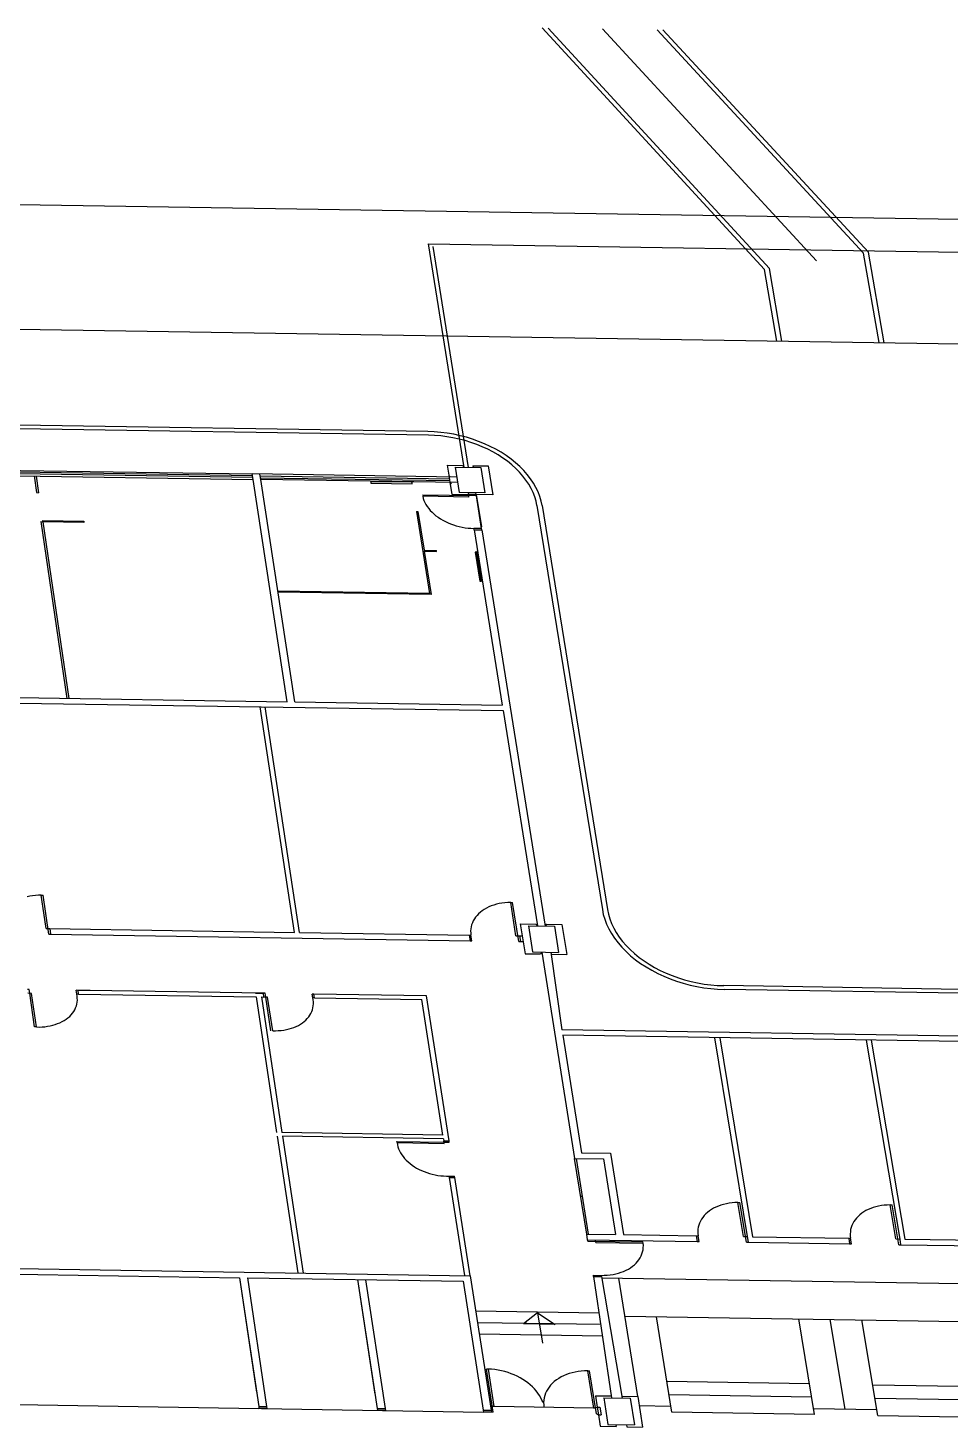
# Model space of a CAD drawing. Extents: x -68 to 264, y 51 to 115.
# Drawn here: x 123.13 to 142.9, y 84.36 to 114.36 of the extents above; entities that cross this region are included whole.
import ezdxf

# ---------------------------------------------------------------- set-up
doc = ezdxf.new("R2010")
doc.units = 0
doc.layers.get('0').update_dxf_attribs({"linetype": 'CONTINUOUS'})

msp = doc.modelspace()

# ---------------------------------------------------------------- linework, layer by layer
for p, q in [((138.924, 109.18), (134.157, 114.356)), ((139.031, 109.198), (134.28, 114.354)), ((140.039, 109.364), (135.449, 114.336)), ((141.046, 109.53), (136.618, 114.318)), ((141.152, 109.547), (136.741, 114.317)), ((82.286, 111.201), (155.725, 110.065)), ((131.716, 109.728), (155.863, 109.354)), ((132.482, 104.936), (131.716, 109.728)), ((131.807, 109.673), (132.565, 104.935)), ((141.379, 107.611), (141.046, 109.53)), ((141.489, 107.609), (141.152, 109.547)), ((139.295, 107.643), (139.031, 109.198)), ((139.186, 107.645), (138.924, 109.18)), ((82.523, 108.524), (156.248, 107.38)), ((131.702, 105.702), (105.276, 106.113)), ((131.714, 105.624), (105.285, 106.036)), ((131.84, 105.697), (131.702, 105.702)), ((131.846, 105.619), (131.714, 105.624)), ((131.979, 105.685), (131.84, 105.697)), ((131.978, 105.609), (131.846, 105.619)), ((132.11, 105.592), (131.978, 105.609)), ((132.118, 105.668), (131.979, 105.685)), ((132.241, 105.57), (132.11, 105.592)), ((132.257, 105.645), (132.118, 105.668)), ((132.394, 105.615), (132.257, 105.645)), ((132.529, 105.58), (132.394, 105.615)), ((132.371, 105.542), (132.241, 105.57)), ((132.5, 105.509), (132.371, 105.542)), ((132.626, 105.471), (132.5, 105.509)), ((132.662, 105.54), (132.529, 105.58)), ((132.75, 105.427), (132.626, 105.471)), ((132.792, 105.494), (132.662, 105.54)), ((132.871, 105.378), (132.75, 105.427)), ((132.919, 105.442), (132.792, 105.494)), ((132.987, 105.324), (132.871, 105.378)), ((133.042, 105.386), (132.919, 105.442)), ((133.1, 105.266), (132.987, 105.324)), ((133.161, 105.325), (133.042, 105.386)), ((133.275, 105.259), (133.161, 105.325)), ((133.209, 105.203), (133.1, 105.266)), ((133.312, 105.136), (133.209, 105.203)), ((133.384, 105.188), (133.275, 105.259)), ((133.41, 105.066), (133.312, 105.136)), ((133.487, 105.114), (133.384, 105.188)), ((133.502, 104.991), (133.41, 105.066)), ((133.584, 105.035), (133.487, 105.114)), ((133.589, 104.913), (133.502, 104.991)), ((133.675, 104.954), (133.584, 105.035)), ((127.942, 104.755), (119.285, 104.89)), ((127.948, 104.716), (119.291, 104.852)), ((120.347, 104.912), (127.936, 104.794)), ((120.364, 104.796), (127.954, 104.678)), ((123.259, 104.751), (123.311, 104.394)), ((123.303, 104.75), (123.355, 104.393)), ((132.324, 104.726), (127.936, 104.794)), ((127.954, 104.678), (127.936, 104.794)), ((128.119, 104.675), (128.102, 104.792)), ((128.108, 104.753), (132.165, 104.689)), ((128.113, 104.714), (132.171, 104.651)), ((132.118, 104.98), (132.159, 104.728)), ((132.118, 104.98), (132.449, 104.975)), ((132.183, 104.747), (132.159, 104.728)), ((132.159, 104.728), (132.177, 104.612)), ((132.29, 104.939), (132.84, 104.93)), ((132.29, 104.939), (132.376, 104.396)), ((132.449, 104.975), (132.482, 104.936)), ((132.669, 104.972), (132.675, 104.933)), ((132.669, 104.972), (132.999, 104.967)), ((132.84, 104.93), (132.927, 104.387)), ((132.999, 104.967), (133.099, 104.346)), ((133.668, 104.833), (133.589, 104.913)), ((133.741, 104.749), (133.668, 104.833)), ((133.759, 104.869), (133.675, 104.954)), ((133.807, 104.663), (133.741, 104.749)), ((133.836, 104.781), (133.759, 104.869)), ((133.905, 104.69), (133.836, 104.781)), ((133.967, 104.598), (133.905, 104.69)), ((123.311, 104.394), (123.355, 104.393)), ((128.685, 99.91), (127.954, 104.678)), ((128.851, 99.907), (128.119, 104.675)), ((132.342, 104.609), (128.119, 104.675)), ((131.357, 104.625), (130.478, 104.623)), ((130.478, 104.623), (130.482, 104.6)), ((130.482, 104.6), (131.363, 104.586)), ((131.357, 104.625), (131.39, 104.624)), ((131.363, 104.586), (131.357, 104.625)), ((132.177, 104.612), (132.217, 104.359)), ((132.177, 104.612), (132.208, 104.592)), ((132.927, 104.387), (132.376, 104.396)), ((132.569, 104.393), (132.575, 104.354)), ((132.734, 104.39), (132.569, 104.393)), ((132.741, 104.351), (132.734, 104.39)), ((133.866, 104.576), (133.807, 104.663)), ((133.917, 104.486), (133.866, 104.576)), ((133.96, 104.395), (133.917, 104.486)), ((133.996, 104.303), (133.96, 104.395)), ((134.021, 104.504), (133.967, 104.598)), ((134.066, 104.408), (134.021, 104.504)), ((134.104, 104.311), (134.066, 104.408)), ((132.745, 104.324), (131.589, 104.342)), ((131.593, 104.315), (131.605, 104.27)), ((132.584, 104.299), (131.593, 104.315)), ((131.605, 104.27), (131.62, 104.226)), ((131.62, 104.226), (131.64, 104.182)), ((131.64, 104.182), (131.663, 104.139)), ((131.663, 104.139), (131.69, 104.096)), ((131.69, 104.096), (131.721, 104.054)), ((132.217, 104.359), (132.575, 104.354)), ((132.584, 104.299), (132.575, 104.354)), ((132.575, 104.354), (132.741, 104.351)), ((132.745, 104.324), (132.741, 104.351)), ((132.741, 104.351), (132.851, 103.663)), ((133.099, 104.346), (132.741, 104.351)), ((132.857, 103.624), (132.745, 104.324)), ((134.023, 104.211), (133.996, 104.303)), ((134.042, 104.118), (134.023, 104.211)), ((134.042, 104.118), (135.445, 95.458)), ((134.132, 104.214), (134.104, 104.311)), ((134.152, 104.116), (134.132, 104.214)), ((134.152, 104.116), (135.556, 95.457)), ((123.446, 103.771), (123.443, 103.794)), ((123.443, 103.794), (124.325, 103.781)), ((131.458, 103.987), (131.735, 102.233)), ((131.458, 103.987), (131.491, 103.987)), ((131.491, 103.987), (131.621, 103.161)), ((131.721, 104.054), (131.755, 104.014)), ((131.755, 104.014), (131.792, 103.974)), ((131.792, 103.974), (131.833, 103.937)), ((131.833, 103.937), (131.877, 103.9)), ((131.877, 103.9), (131.923, 103.866)), ((131.923, 103.866), (131.973, 103.833)), ((131.973, 103.833), (132.024, 103.802)), ((132.024, 103.802), (132.078, 103.774)), ((123.402, 103.772), (123.957, 99.984)), ((123.402, 103.772), (123.446, 103.771)), ((123.446, 103.771), (124.002, 99.984)), ((124.328, 103.757), (123.446, 103.771)), ((124.325, 103.781), (124.328, 103.757)), ((132.078, 103.774), (132.135, 103.747)), ((132.135, 103.747), (132.192, 103.724)), ((132.192, 103.724), (132.252, 103.702)), ((132.252, 103.702), (132.313, 103.683)), ((132.313, 103.683), (132.375, 103.667)), ((132.375, 103.667), (132.437, 103.653)), ((132.437, 103.653), (132.501, 103.642)), ((132.501, 103.642), (132.564, 103.634)), ((132.564, 103.634), (132.628, 103.629)), ((132.628, 103.629), (132.692, 103.627)), ((132.696, 103.599), (132.692, 103.627)), ((132.857, 103.624), (132.692, 103.627)), ((132.696, 103.599), (133.298, 99.838)), ((132.696, 103.599), (132.862, 103.597)), ((132.862, 103.597), (132.857, 103.624)), ((132.862, 103.597), (134.222, 95.1)), ((131.621, 103.161), (131.886, 103.157)), ((131.625, 103.138), (131.89, 103.134)), ((131.625, 103.138), (131.772, 102.209)), ((131.89, 103.134), (131.886, 103.157)), ((132.751, 103.12), (132.718, 103.121)), ((132.718, 103.121), (132.817, 102.497)), ((132.751, 103.12), (132.769, 103.144)), ((132.85, 102.496), (132.751, 103.12)), ((131.735, 102.233), (128.487, 102.284)), ((132.817, 102.497), (132.85, 102.496)), ((131.772, 102.209), (128.49, 102.26)), ((119.535, 100.054), (128.685, 99.91)), ((119.552, 99.936), (133.316, 99.72)), ((128.851, 99.907), (133.298, 99.838)), ((128.842, 94.966), (128.104, 99.801)), ((128.953, 94.964), (128.215, 99.8)), ((133.316, 99.72), (134.055, 95.103)), ((123.165, 95.741), (123.107, 95.727)), ((123.225, 95.752), (123.165, 95.741)), ((123.287, 95.76), (123.225, 95.752)), ((123.349, 95.765), (123.287, 95.76)), ((123.413, 95.767), (123.349, 95.765)), ((123.413, 95.767), (123.452, 95.767)), ((123.517, 95.05), (123.413, 95.767)), ((123.573, 94.93), (123.452, 95.767)), ((132.829, 95.4), (132.791, 95.366)), ((132.87, 95.431), (132.829, 95.4)), ((132.914, 95.46), (132.87, 95.431)), ((132.96, 95.487), (132.914, 95.46)), ((133.01, 95.511), (132.96, 95.487)), ((133.062, 95.533), (133.01, 95.511)), ((133.116, 95.552), (133.062, 95.533)), ((133.173, 95.568), (133.116, 95.552)), ((133.231, 95.582), (133.173, 95.568)), ((133.291, 95.593), (133.231, 95.582)), ((133.353, 95.601), (133.291, 95.593)), ((133.415, 95.606), (133.353, 95.601)), ((133.479, 95.608), (133.415, 95.606)), ((133.593, 94.891), (133.479, 95.608)), ((133.479, 95.608), (133.518, 95.608)), ((133.651, 94.771), (133.518, 95.608)), ((135.445, 95.458), (135.466, 95.353)), ((135.556, 95.457), (135.577, 95.357)), ((132.631, 95.087), (132.624, 95.043)), ((132.642, 95.131), (132.631, 95.087)), ((132.657, 95.173), (132.642, 95.131)), ((132.676, 95.215), (132.657, 95.173)), ((132.7, 95.255), (132.676, 95.215)), ((132.726, 95.294), (132.7, 95.255)), ((132.757, 95.331), (132.726, 95.294)), ((132.791, 95.366), (132.757, 95.331)), ((133.685, 95.148), (133.787, 94.509)), ((133.685, 95.148), (134.02, 95.143)), ((133.859, 95.106), (133.948, 94.547)), ((133.859, 95.106), (134.417, 95.097)), ((134.02, 95.143), (134.055, 95.103)), ((134.244, 95.139), (134.222, 95.1)), ((134.244, 95.139), (134.578, 95.134)), ((134.417, 95.097), (134.507, 94.538)), ((134.578, 95.134), (134.681, 94.495)), ((135.466, 95.353), (135.497, 95.248)), ((135.497, 95.248), (135.537, 95.144)), ((135.537, 95.144), (135.586, 95.041)), ((135.577, 95.357), (135.606, 95.257)), ((135.606, 95.257), (135.644, 95.157)), ((135.644, 95.157), (135.691, 95.059)), ((123.517, 95.05), (123.595, 95.049)), ((123.573, 94.93), (123.612, 94.929)), ((123.595, 95.049), (123.612, 94.929)), ((123.595, 95.049), (128.842, 94.966)), ((123.612, 94.929), (132.607, 94.787)), ((128.953, 94.964), (132.588, 94.907)), ((132.588, 94.907), (132.627, 94.906)), ((132.588, 94.907), (132.607, 94.787)), ((132.607, 94.787), (132.646, 94.787)), ((132.624, 95.043), (132.621, 94.998)), ((132.621, 94.998), (132.622, 94.952)), ((132.622, 94.952), (132.627, 94.906)), ((132.646, 94.787), (132.627, 94.906)), ((133.593, 94.891), (133.671, 94.89)), ((133.671, 94.89), (133.69, 94.77)), ((133.671, 94.89), (133.727, 94.889)), ((135.586, 95.041), (135.643, 94.939)), ((135.643, 94.939), (135.709, 94.839)), ((135.691, 95.059), (135.745, 94.962)), ((135.709, 94.839), (135.783, 94.742)), ((135.745, 94.962), (135.808, 94.867)), ((135.808, 94.867), (135.879, 94.774)), ((133.651, 94.771), (133.69, 94.77)), ((133.69, 94.77), (133.746, 94.769)), ((133.787, 94.509), (134.122, 94.504)), ((133.948, 94.547), (134.507, 94.538)), ((134.144, 94.544), (134.122, 94.504)), ((134.144, 94.544), (134.851, 90.121)), ((134.339, 94.541), (134.346, 94.501)), ((134.339, 94.541), (134.578, 92.879)), ((134.346, 94.501), (134.681, 94.495)), ((135.783, 94.742), (135.866, 94.647)), ((135.866, 94.647), (135.955, 94.555)), ((135.879, 94.774), (135.957, 94.684)), ((135.955, 94.555), (136.052, 94.466)), ((135.957, 94.684), (136.043, 94.596)), ((136.043, 94.596), (136.135, 94.512)), ((136.135, 94.512), (136.234, 94.431)), ((136.052, 94.466), (136.156, 94.381)), ((136.156, 94.381), (136.267, 94.301)), ((136.234, 94.431), (136.339, 94.354)), ((136.267, 94.301), (136.383, 94.224)), ((136.339, 94.354), (136.45, 94.282)), ((136.383, 94.224), (136.505, 94.153)), ((136.45, 94.282), (136.566, 94.213)), ((136.566, 94.213), (136.687, 94.15)), ((136.505, 94.153), (136.632, 94.086)), ((136.632, 94.086), (136.764, 94.025)), ((136.687, 94.15), (136.813, 94.092)), ((136.764, 94.025), (136.9, 93.969)), ((136.813, 94.092), (136.942, 94.039)), ((136.9, 93.969), (137.039, 93.919)), ((136.942, 94.039), (137.075, 93.991)), ((137.039, 93.919), (137.181, 93.875)), ((137.075, 93.991), (137.21, 93.949)), ((137.21, 93.949), (137.348, 93.913)), ((137.348, 93.913), (137.488, 93.883)), ((123.154, 93.74), (123.115, 93.741)), ((123.205, 93.659), (123.127, 93.661)), ((123.166, 93.66), (123.154, 93.74)), ((123.27, 92.939), (123.166, 93.66)), ((123.309, 92.938), (123.205, 93.659)), ((124.172, 93.644), (124.161, 93.724)), ((124.2, 93.723), (124.161, 93.724)), ((124.211, 93.643), (124.172, 93.644)), ((124.181, 93.601), (124.172, 93.644)), ((124.185, 93.557), (124.181, 93.601)), ((124.457, 93.719), (124.2, 93.723)), ((124.211, 93.643), (124.2, 93.723)), ((124.211, 93.643), (128.02, 93.583)), ((128.176, 93.66), (124.457, 93.719)), ((128.008, 93.663), (128.176, 93.66)), ((128.188, 93.58), (128.176, 93.66)), ((128.215, 93.66), (128.176, 93.66)), ((128.227, 93.58), (128.215, 93.66)), ((129.261, 93.643), (129.222, 93.644)), ((129.234, 93.564), (129.222, 93.644)), ((131.672, 93.605), (129.261, 93.643)), ((129.273, 93.563), (129.261, 93.643)), ((132.157, 90.497), (131.672, 93.605)), ((137.181, 93.875), (137.326, 93.837)), ((137.326, 93.837), (137.473, 93.806)), ((137.473, 93.806), (137.62, 93.78)), ((137.488, 93.883), (137.628, 93.859)), ((137.62, 93.78), (137.769, 93.761)), ((137.628, 93.859), (137.77, 93.841)), ((137.769, 93.761), (137.917, 93.749)), ((137.77, 93.841), (137.911, 93.829)), ((137.911, 93.829), (138.052, 93.824)), ((137.917, 93.749), (138.065, 93.744)), ((150.555, 93.626), (138.052, 93.824)), ((150.57, 93.545), (138.065, 93.744)), ((124.109, 93.271), (124.131, 93.309)), ((124.131, 93.309), (124.149, 93.348)), ((124.149, 93.348), (124.164, 93.389)), ((124.164, 93.389), (124.175, 93.43)), ((124.175, 93.43), (124.182, 93.472)), ((124.182, 93.472), (124.186, 93.514)), ((124.186, 93.514), (124.185, 93.557)), ((128.02, 93.583), (128.459, 90.676)), ((128.132, 93.581), (128.571, 90.675)), ((128.132, 93.581), (128.188, 93.58)), ((128.266, 93.579), (128.188, 93.58)), ((128.336, 92.858), (128.227, 93.58)), ((128.266, 93.579), (128.227, 93.58)), ((128.375, 92.858), (128.266, 93.579)), ((129.213, 93.268), (129.228, 93.308)), ((129.228, 93.308), (129.238, 93.35)), ((129.243, 93.52), (129.234, 93.564)), ((129.273, 93.563), (129.234, 93.564)), ((129.238, 93.35), (129.245, 93.392)), ((129.247, 93.477), (129.243, 93.52)), ((129.245, 93.392), (129.248, 93.434)), ((129.248, 93.434), (129.247, 93.477)), ((129.273, 93.563), (131.572, 93.527)), ((132.026, 90.62), (131.572, 93.527)), ((123.658, 92.975), (123.712, 92.99)), ((123.712, 92.99), (123.763, 93.009)), ((123.763, 93.009), (123.813, 93.029)), ((123.813, 93.029), (123.86, 93.052)), ((123.86, 93.052), (123.905, 93.077)), ((123.905, 93.077), (123.946, 93.105)), ((123.946, 93.105), (123.985, 93.134)), ((123.985, 93.134), (124.021, 93.166)), ((124.021, 93.166), (124.054, 93.199)), ((124.054, 93.199), (124.083, 93.234)), ((124.083, 93.234), (124.109, 93.271)), ((128.926, 92.972), (128.97, 92.997)), ((128.97, 92.997), (129.012, 93.025)), ((129.012, 93.025), (129.05, 93.054)), ((129.05, 93.054), (129.086, 93.086)), ((129.086, 93.086), (129.118, 93.119)), ((129.118, 93.119), (129.147, 93.154)), ((129.147, 93.154), (129.173, 93.191)), ((129.173, 93.191), (129.195, 93.229)), ((129.195, 93.229), (129.213, 93.268)), ((123.309, 92.938), (123.27, 92.939)), ((123.309, 92.938), (123.369, 92.937)), ((123.369, 92.937), (123.429, 92.939)), ((123.429, 92.939), (123.488, 92.944)), ((123.488, 92.944), (123.546, 92.952)), ((123.546, 92.952), (123.603, 92.962)), ((123.603, 92.962), (123.658, 92.975)), ((128.375, 92.858), (128.436, 92.857)), ((128.436, 92.857), (128.496, 92.859)), ((128.496, 92.859), (128.555, 92.864)), ((128.555, 92.864), (128.613, 92.871)), ((128.613, 92.871), (128.669, 92.882)), ((128.669, 92.882), (128.725, 92.895)), ((128.725, 92.895), (128.778, 92.91)), ((128.778, 92.91), (128.83, 92.928)), ((128.83, 92.928), (128.879, 92.949)), ((128.879, 92.949), (128.926, 92.972)), ((153.205, 92.584), (134.578, 92.879)), ((134.597, 92.759), (135, 90.24)), ((152.723, 92.471), (134.597, 92.759)), ((137.851, 92.707), (138.553, 88.444)), ((137.963, 92.705), (138.666, 88.442)), ((141.1, 92.655), (141.822, 88.392)), ((141.212, 92.654), (141.935, 88.39)), ((128.471, 90.596), (128.914, 87.664)), ((132.026, 90.62), (128.571, 90.675)), ((132.038, 90.539), (128.583, 90.594)), ((128.583, 90.594), (129.027, 87.662)), ((131.043, 90.458), (131.038, 90.486)), ((131.038, 90.486), (132.049, 90.47)), ((131.043, 90.458), (132.053, 90.442)), ((131.043, 90.458), (131.05, 90.414)), ((131.05, 90.414), (131.061, 90.371)), ((131.061, 90.371), (131.076, 90.327)), ((131.076, 90.327), (131.094, 90.284)), ((132.038, 90.539), (132.045, 90.498)), ((132.053, 90.442), (132.045, 90.498)), ((132.045, 90.498), (132.157, 90.497)), ((132.049, 90.47), (132.161, 90.468)), ((132.161, 90.468), (132.157, 90.497)), ((131.094, 90.284), (131.116, 90.242)), ((131.116, 90.242), (131.142, 90.2)), ((131.142, 90.2), (131.171, 90.159)), ((131.171, 90.159), (131.204, 90.12)), ((131.204, 90.12), (131.24, 90.081)), ((131.24, 90.081), (131.279, 90.044)), ((131.279, 90.044), (131.321, 90.009)), ((131.321, 90.009), (131.365, 89.975)), ((134.851, 90.121), (135.469, 90.111)), ((135.11, 88.499), (134.851, 90.121)), ((135.15, 88.498), (134.89, 90.12)), ((135, 90.24), (135.619, 90.23)), ((135.469, 90.111), (135.73, 88.489)), ((135.619, 90.23), (135.899, 88.486)), ((131.365, 89.975), (131.413, 89.943)), ((131.413, 89.943), (131.462, 89.913)), ((131.462, 89.913), (131.514, 89.885)), ((131.514, 89.885), (131.568, 89.859)), ((131.568, 89.859), (131.623, 89.836)), ((131.623, 89.836), (131.68, 89.815)), ((131.68, 89.815), (131.739, 89.796)), ((131.739, 89.796), (131.798, 89.78)), ((131.798, 89.78), (131.858, 89.767)), ((131.858, 89.767), (131.919, 89.757)), ((131.919, 89.757), (131.98, 89.749)), ((131.98, 89.749), (132.041, 89.744)), ((132.041, 89.744), (132.102, 89.741)), ((132.102, 89.741), (132.163, 89.742)), ((132.163, 89.742), (132.275, 89.74)), ((132.167, 89.713), (132.163, 89.742)), ((132.496, 87.607), (132.167, 89.713)), ((132.167, 89.713), (132.28, 89.712)), ((132.28, 89.712), (132.275, 89.74)), ((132.609, 87.605), (132.28, 89.712)), ((134.981, 89.311), (135.02, 89.31)), ((137.935, 89.099), (137.882, 89.076)), ((137.989, 89.118), (137.935, 89.099)), ((138.046, 89.135), (137.989, 89.118)), ((138.105, 89.149), (138.046, 89.135)), ((138.165, 89.16), (138.105, 89.149)), ((138.227, 89.168), (138.165, 89.16)), ((138.29, 89.173), (138.227, 89.168)), ((138.354, 89.176), (138.29, 89.173)), ((138.475, 88.445), (138.354, 89.176)), ((138.354, 89.176), (138.394, 89.175)), ((138.534, 88.323), (138.394, 89.175)), ((141.371, 89.097), (141.312, 89.083)), ((141.431, 89.108), (141.371, 89.097)), ((141.493, 89.116), (141.431, 89.108)), ((141.556, 89.121), (141.493, 89.116)), ((141.62, 89.124), (141.556, 89.121)), ((141.743, 88.393), (141.62, 89.124)), ((141.62, 89.124), (141.659, 89.123)), ((141.803, 88.27), (141.659, 89.123)), ((137.571, 88.816), (137.548, 88.775)), ((137.598, 88.856), (137.571, 88.816)), ((137.628, 88.893), (137.598, 88.856)), ((137.662, 88.929), (137.628, 88.893)), ((137.7, 88.963), (137.662, 88.929)), ((137.741, 88.995), (137.7, 88.963)), ((137.785, 89.024), (137.741, 88.995)), ((137.832, 89.052), (137.785, 89.024)), ((137.882, 89.076), (137.832, 89.052)), ((140.864, 88.803), (140.838, 88.764)), ((140.895, 88.841), (140.864, 88.803)), ((140.929, 88.877), (140.895, 88.841)), ((140.966, 88.911), (140.929, 88.877)), ((141.007, 88.943), (140.966, 88.911)), ((141.051, 88.972), (141.007, 88.943)), ((141.098, 89), (141.051, 88.972)), ((141.148, 89.024), (141.098, 89)), ((141.2, 89.047), (141.148, 89.024)), ((141.255, 89.066), (141.2, 89.047)), ((141.312, 89.083), (141.255, 89.066)), ((135.11, 88.499), (135.73, 88.489)), ((135.13, 88.377), (135.11, 88.499)), ((135.899, 88.486), (137.46, 88.461)), ((137.496, 88.6), (137.493, 88.554)), ((137.493, 88.554), (137.494, 88.507)), ((137.494, 88.507), (137.5, 88.461)), ((137.502, 88.645), (137.496, 88.6)), ((137.513, 88.689), (137.502, 88.645)), ((137.529, 88.733), (137.513, 88.689)), ((137.548, 88.775), (137.529, 88.733)), ((140.764, 88.548), (140.761, 88.502)), ((140.761, 88.502), (140.763, 88.455)), ((140.77, 88.593), (140.764, 88.548)), ((140.781, 88.637), (140.77, 88.593)), ((140.796, 88.681), (140.781, 88.637)), ((140.815, 88.723), (140.796, 88.681)), ((140.838, 88.764), (140.815, 88.723)), ((135.13, 88.377), (137.48, 88.339)), ((135.134, 88.348), (135.13, 88.377)), ((135.134, 88.348), (136.317, 88.33)), ((135.308, 88.317), (135.299, 88.374)), ((135.308, 88.317), (136.322, 88.301)), ((136.322, 88.301), (136.317, 88.33)), ((136.318, 88.163), (136.324, 88.208)), ((136.325, 88.255), (136.322, 88.301)), ((136.324, 88.208), (136.325, 88.255)), ((137.46, 88.461), (137.48, 88.339)), ((137.46, 88.461), (137.5, 88.461)), ((137.48, 88.339), (137.52, 88.339)), ((137.52, 88.339), (137.5, 88.461)), ((138.475, 88.445), (138.553, 88.444)), ((138.534, 88.323), (138.574, 88.322)), ((138.553, 88.444), (138.574, 88.322)), ((138.574, 88.322), (140.749, 88.287)), ((138.666, 88.442), (140.729, 88.409)), ((140.729, 88.409), (140.749, 88.287)), ((140.729, 88.409), (140.768, 88.409)), ((140.749, 88.287), (140.789, 88.287)), ((140.763, 88.455), (140.768, 88.409)), ((140.789, 88.287), (140.768, 88.409)), ((141.743, 88.393), (141.822, 88.392)), ((141.803, 88.27), (141.843, 88.27)), ((141.822, 88.392), (141.843, 88.27)), ((141.843, 88.27), (145.733, 88.208)), ((141.935, 88.39), (145.712, 88.33)), ((114.282, 87.898), (132.609, 87.605)), ((136.168, 87.874), (136.201, 87.911)), ((136.201, 87.911), (136.23, 87.949)), ((136.23, 87.949), (136.256, 87.99)), ((136.256, 87.99), (136.278, 88.031)), ((136.278, 88.031), (136.295, 88.074)), ((136.295, 88.074), (136.309, 88.118)), ((136.309, 88.118), (136.318, 88.163)), ((121.289, 87.664), (127.663, 87.562)), ((132.609, 87.605), (133.059, 84.721)), ((135.256, 87.587), (135.252, 87.616)), ((135.252, 87.616), (135.421, 87.613)), ((135.256, 87.587), (135.425, 87.585)), ((135.256, 87.587), (135.644, 84.987)), ((135.421, 87.613), (135.485, 87.614)), ((135.425, 87.585), (135.421, 87.613)), ((135.485, 87.614), (135.549, 87.617)), ((135.549, 87.617), (135.612, 87.623)), ((135.612, 87.623), (135.674, 87.633)), ((135.674, 87.633), (135.734, 87.645)), ((135.734, 87.645), (135.792, 87.66)), ((135.792, 87.66), (135.848, 87.678)), ((135.848, 87.678), (135.902, 87.699)), ((135.902, 87.699), (135.954, 87.722)), ((135.954, 87.722), (136.003, 87.748)), ((136.003, 87.748), (136.049, 87.776)), ((136.049, 87.776), (136.092, 87.807)), ((136.092, 87.807), (136.132, 87.839)), ((136.132, 87.839), (136.168, 87.874)), ((127.663, 87.562), (128.029, 85.109)), ((127.663, 87.562), (128.075, 84.801)), ((127.832, 87.56), (132.458, 87.486)), ((127.832, 87.56), (128.245, 84.798)), ((130.193, 87.522), (130.567, 85.068)), ((130.193, 87.522), (130.614, 84.76)), ((130.362, 87.519), (130.784, 84.757)), ((132.458, 87.486), (132.889, 84.724)), ((135.425, 87.585), (135.87, 84.983)), ((135.429, 87.56), (155.948, 87.232)), ((136.203, 85.018), (135.796, 87.554)), ((132.726, 86.851), (135.381, 86.808)), ((134.056, 86.812), (133.756, 86.572)), ((134.056, 86.812), (134.434, 86.561)), ((134.056, 86.812), (134.16, 86.158)), ((135.927, 86.738), (167.112, 86.239)), ((136.936, 84.679), (136.605, 86.727)), ((132.765, 86.605), (135.42, 86.563)), ((134.434, 86.561), (133.756, 86.572)), ((139.995, 84.63), (139.656, 86.679)), ((140.655, 84.742), (140.334, 86.668)), ((141.355, 84.608), (141.012, 86.657)), ((132.803, 86.36), (135.459, 86.318)), ((133, 85.603), (132.961, 85.604)), ((133.105, 84.679), (132.961, 85.604)), ((133.071, 85.599), (133, 85.603)), ((133.125, 84.802), (133, 85.603)), ((133.142, 85.591), (133.071, 85.599)), ((133.213, 85.58), (133.142, 85.591)), ((133.284, 85.565), (133.213, 85.58)), ((133.353, 85.548), (133.284, 85.565)), ((133.422, 85.528), (133.353, 85.548)), ((133.489, 85.504), (133.422, 85.528)), ((133.555, 85.478), (133.489, 85.504)), ((134.733, 85.507), (134.673, 85.485)), ((134.796, 85.525), (134.733, 85.507)), ((134.86, 85.54), (134.796, 85.525)), ((134.926, 85.552), (134.86, 85.54)), ((134.994, 85.561), (134.926, 85.552)), ((135.063, 85.567), (134.994, 85.561)), ((135.133, 85.569), (135.063, 85.567)), ((135.261, 84.767), (135.133, 85.569)), ((135.133, 85.569), (135.173, 85.568)), ((135.32, 84.644), (135.173, 85.568)), ((133.618, 85.449), (133.555, 85.478)), ((133.68, 85.417), (133.618, 85.449)), ((133.739, 85.383), (133.68, 85.417)), ((133.795, 85.347), (133.739, 85.383)), ((133.848, 85.308), (133.795, 85.347)), ((133.899, 85.267), (133.848, 85.308)), ((133.946, 85.224), (133.899, 85.267)), ((133.989, 85.18), (133.946, 85.224)), ((134.303, 85.218), (134.273, 85.175)), ((134.336, 85.26), (134.303, 85.218)), ((134.374, 85.299), (134.336, 85.26)), ((134.415, 85.337), (134.374, 85.299)), ((134.46, 85.372), (134.415, 85.337)), ((134.509, 85.404), (134.46, 85.372)), ((134.561, 85.434), (134.509, 85.404)), ((134.615, 85.461), (134.561, 85.434)), ((134.673, 85.485), (134.615, 85.461)), ((139.886, 85.287), (136.83, 85.336)), ((141.245, 85.265), (144.302, 85.216)), ((134.029, 85.134), (133.989, 85.18)), ((134.065, 85.086), (134.029, 85.134)), ((134.097, 85.038), (134.065, 85.086)), ((134.125, 84.988), (134.097, 85.038)), ((134.149, 84.938), (134.125, 84.988)), ((134.186, 84.887), (134.149, 84.938)), ((134.189, 84.937), (134.186, 84.887)), ((134.186, 84.887), (134.187, 84.836)), ((134.197, 84.987), (134.189, 84.937)), ((134.209, 85.036), (134.197, 84.987)), ((134.226, 85.084), (134.209, 85.036)), ((134.247, 85.13), (134.226, 85.084)), ((134.273, 85.175), (134.247, 85.13)), ((135.297, 85.033), (135.337, 84.787)), ((135.297, 85.033), (135.637, 85.028)), ((135.474, 84.989), (135.566, 84.414)), ((135.474, 84.989), (136.04, 84.98)), ((135.637, 85.028), (135.644, 84.987)), ((135.864, 85.024), (135.87, 84.983)), ((135.864, 85.024), (136.203, 85.018)), ((136.04, 84.98), (136.132, 84.405)), ((136.203, 85.018), (136.309, 84.361)), ((139.934, 85), (136.876, 85.049)), ((141.293, 84.978), (144.352, 84.929)), ((122.05, 84.856), (128.081, 84.76)), ((128.075, 84.801), (128.245, 84.798)), ((128.075, 84.801), (128.081, 84.76)), ((128.251, 84.757), (128.081, 84.76)), ((128.138, 84.759), (132.895, 84.682)), ((128.245, 84.798), (128.251, 84.757)), ((130.614, 84.76), (130.784, 84.757)), ((130.614, 84.76), (130.621, 84.719)), ((130.791, 84.716), (130.621, 84.719)), ((130.784, 84.757), (130.791, 84.716)), ((132.889, 84.724), (133.059, 84.721)), ((132.889, 84.724), (132.895, 84.682)), ((133.065, 84.68), (132.895, 84.682)), ((133.125, 84.802), (133.046, 84.803)), ((133.059, 84.721), (133.065, 84.68)), ((133.105, 84.679), (133.065, 84.68)), ((135.261, 84.767), (133.125, 84.802)), ((134.187, 84.836), (134.193, 84.785)), ((135.261, 84.767), (135.337, 84.787)), ((135.32, 84.644), (135.363, 84.622)), ((135.337, 84.787), (135.393, 84.786)), ((135.337, 84.787), (135.363, 84.622)), ((135.363, 84.622), (135.402, 84.376)), ((135.363, 84.622), (135.42, 84.621)), ((135.393, 84.786), (135.42, 84.621)), ((136.916, 84.802), (136.236, 84.813)), ((139.995, 84.63), (136.936, 84.679)), ((141.335, 84.731), (139.975, 84.753)), ((141.355, 84.608), (144.415, 84.559)), ((135.402, 84.376), (135.742, 84.37)), ((135.566, 84.414), (136.132, 84.405)), ((135.736, 84.411), (135.742, 84.37)), ((135.962, 84.408), (135.969, 84.367)), ((135.969, 84.367), (136.309, 84.361))]:
    msp.add_line(p, q)

doc.saveas('drawing.dxf')
